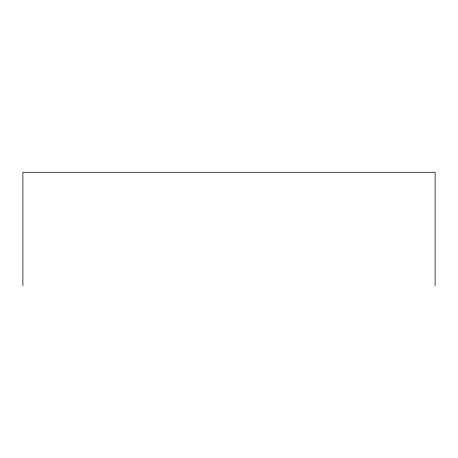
<?xml version="1.0" encoding="UTF-8"?>
<svg xmlns="http://www.w3.org/2000/svg" width="458" height="458" viewBox="0 0 458 458"><rect width="100%" height="100%" fill="white"/><g stroke="black" fill="none" stroke-linecap="round" stroke-linejoin="round"><path stroke-width="0.69" d="M435.1 285.718L435.1 172.282L22.9 172.282L22.9 285.718"/></g></svg>
